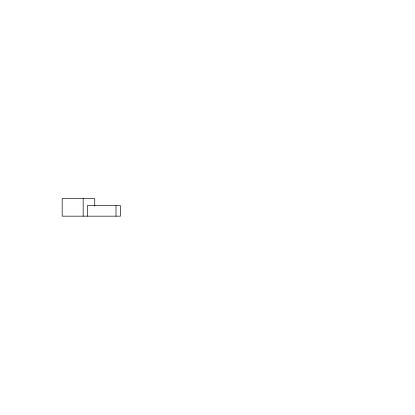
<?xml version="1.0" encoding="UTF-8"?>
<svg xmlns="http://www.w3.org/2000/svg" width="415" height="415" viewBox="0 0 415 415"><rect width="100%" height="100%" fill="white"/><g stroke="black" fill="none" stroke-linecap="round" stroke-linejoin="round"><path stroke-width="0.62" d="M116.003 205.638L116.003 216.168M94.765 206.125L94.765 198.588L62.183 198.588L62.183 216.168L120.454 216.168L120.454 205.638L87.337 205.638L87.337 216.168M83.166 198.588L83.166 216.168"/></g></svg>
